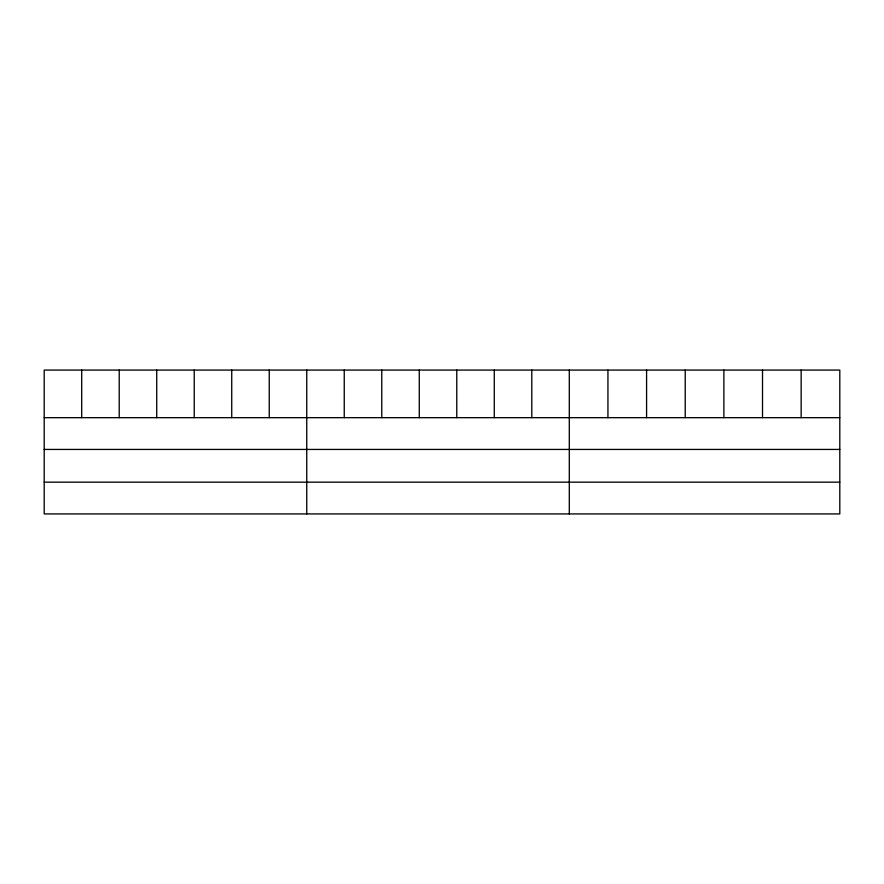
<?xml version="1.0" encoding="UTF-8"?>
<svg xmlns="http://www.w3.org/2000/svg" width="884" height="884" viewBox="0 0 884 884"><rect width="100%" height="100%" fill="white"/><g stroke="black" fill="none" stroke-linecap="round" stroke-linejoin="round"><path stroke-width="1.33" d="M839.8 449.437L839.8 370.076L44.2 370.076L44.2 513.924L839.8 513.924L839.8 449.437L44.2 449.437M44.2 417.668L839.8 417.668M44.2 482.156L839.8 482.156M801.158 370.076L801.158 417.668M762.516 370.076L762.516 417.668M723.874 370.076L723.874 417.668M685.222 370.076L685.222 417.668M646.58 370.076L646.58 417.668M607.938 370.076L607.938 417.668M569.296 370.076L569.296 513.924M531.792 370.076L531.792 417.668M494.278 370.076L494.278 417.668M456.774 370.076L456.774 417.668M419.27 370.076L419.27 417.668M381.766 370.076L381.766 417.668M344.252 370.076L344.252 417.668M306.748 370.076L306.748 513.924M269.244 370.076L269.244 417.668M231.73 370.076L231.73 417.668M194.226 370.076L194.226 417.668M156.722 370.076L156.722 417.668M119.218 370.076L119.218 417.668M81.704 370.076L81.704 417.668"/></g></svg>
